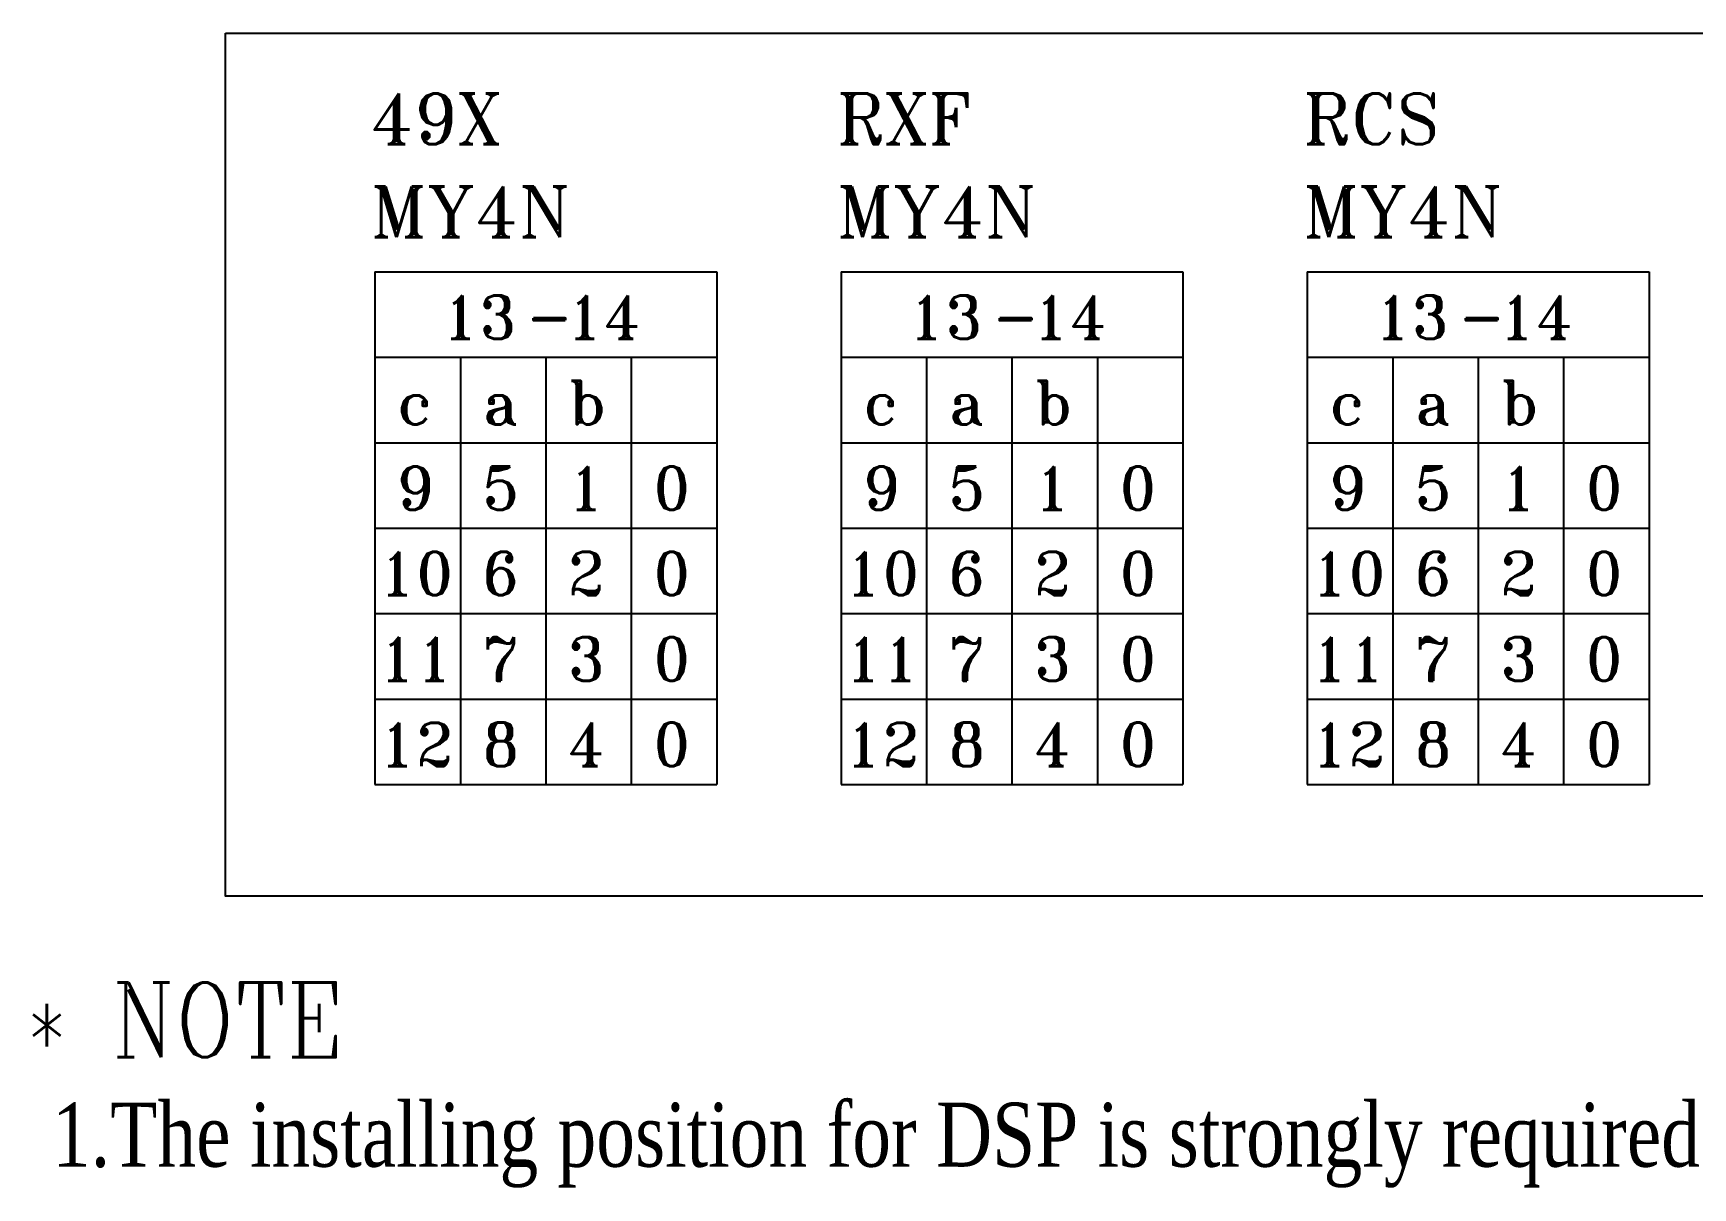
# Model space of a CAD drawing. Header units: millimetres. Extents: x 107 to 2900, y 85 to 3996.
# Drawn here: x 639.7 to 765.5, y 2038.6 to 2126.2 of the extents above; entities that cross this region are included whole.
import ezdxf

# ---------------------------------------------------------------- set-up
doc = ezdxf.new("R2010")
doc.units = ezdxf.units.MM
doc.styles.add('ROMANC', font='ROMANC.SHX', dxfattribs={"width": 0.85})
doc.styles.add('SS', font='batang.ttc', dxfattribs={"width": 0.8})
doc.styles.add('STYLE2', font='romant.shx')

msp = doc.modelspace()

# ---------------------------------------------------------------- linework, layer by layer
for p, q in [((665.561, 2108.098), (691.481, 2108.098)), ((665.561, 2108.098), (665.561, 2069.218)), ((691.481, 2108.098), (691.481, 2069.218)), ((700.907, 2108.098), (726.827, 2108.098)), ((700.907, 2108.098), (700.907, 2069.218)), ((726.827, 2108.098), (726.827, 2069.218)), ((736.252, 2108.098), (762.172, 2108.098)), ((736.252, 2108.098), (736.252, 2069.218)), ((762.172, 2108.098), (762.172, 2069.218)), ((665.561, 2101.618), (691.481, 2101.618)), ((672.041, 2101.618), (672.041, 2069.218)), ((678.521, 2101.618), (678.521, 2069.218)), ((685.001, 2101.618), (685.001, 2069.218)), ((700.907, 2101.618), (726.827, 2101.618)), ((707.387, 2101.618), (707.387, 2069.218)), ((713.867, 2101.618), (713.867, 2069.218)), ((720.347, 2101.618), (720.347, 2069.218)), ((736.252, 2101.618), (762.172, 2101.618)), ((742.732, 2101.618), (742.732, 2069.218)), ((749.212, 2101.618), (749.212, 2069.218)), ((755.692, 2101.618), (755.692, 2069.218)), ((665.561, 2095.138), (691.481, 2095.138)), ((700.907, 2095.138), (726.827, 2095.138)), ((736.252, 2095.138), (762.172, 2095.138)), ((665.561, 2088.658), (691.481, 2088.658)), ((700.907, 2088.658), (726.827, 2088.658)), ((736.252, 2088.658), (762.172, 2088.658)), ((665.561, 2082.178), (691.481, 2082.178)), ((700.907, 2082.178), (726.827, 2082.178)), ((736.252, 2082.178), (762.172, 2082.178)), ((665.561, 2075.698), (691.481, 2075.698)), ((700.907, 2075.698), (726.827, 2075.698)), ((736.252, 2075.698), (762.172, 2075.698)), ((665.561, 2069.218), (691.481, 2069.218)), ((700.907, 2069.218), (726.827, 2069.218)), ((736.252, 2069.218), (762.172, 2069.218))]:
    msp.add_line(p, q)
at = {"color": 3}
msp.add_lwpolyline([(654.239, 2126.198), (836.653, 2126.198), (836.653, 2060.747), (654.239, 2060.747)], close=True, dxfattribs=at)

# ---------------------------------------------------------------- texts
at = {"style": 'STYLE2'}
for s, p in [('49X', (665.219, 2117.781)), ('RXF', (700.564, 2117.781)), ('RCS', (735.909, 2117.781)), ('MY4N', (665.219, 2110.723)), ('MY4N', (700.564, 2110.723)), ('MY4N', (735.909, 2110.723))]:
    msp.add_text(s, height=3.8532, dxfattribs=at).set_placement(p)
at = {"color": 0, "style": 'STYLE2'}
for s, height, p in [('13', 3.2947, (670.64, 2103.012)), ('14', 3.2947, (680.074, 2103.012)), ('13', 3.2947, (705.985, 2103.012)), ('14', 3.2947, (715.42, 2103.012)), ('13', 3.2947, (741.331, 2103.012)), ('14', 3.2947, (750.765, 2103.012)), ('-', 3.295, (677.031, 2103.012)), ('-', 3.295, (712.376, 2103.012)), ('-', 3.295, (747.721, 2103.012)), ('b', 3.295, (680.176, 2096.532)), ('b', 3.295, (715.521, 2096.532)), ('b', 3.295, (750.866, 2096.532)), ('c', 3.295, (667.216, 2096.532)), ('a', 3.295, (673.696, 2096.532)), ('c', 3.295, (702.561, 2096.532)), ('a', 3.295, (709.041, 2096.532)), ('c', 3.295, (737.906, 2096.532)), ('a', 3.295, (744.386, 2096.532)), ('9', 3.295, (667.216, 2090.052)), ('5', 3.295, (673.696, 2090.052)), ('1', 3.295, (680.176, 2090.052)), ('0', 3.295, (686.656, 2090.052)), ('9', 3.295, (702.561, 2090.052)), ('5', 3.295, (709.041, 2090.052)), ('1', 3.295, (715.521, 2090.052)), ('0', 3.295, (722.001, 2090.052)), ('9', 3.295, (737.906, 2090.052)), ('5', 3.295, (744.386, 2090.052)), ('1', 3.295, (750.866, 2090.052)), ('0', 3.295, (757.346, 2090.052)), ('10', 3.2947, (665.86, 2083.572)), ('6', 3.295, (673.696, 2083.572)), ('2', 3.295, (680.176, 2083.572)), ('0', 3.295, (686.656, 2083.572)), ('10', 3.2947, (701.205, 2083.572)), ('6', 3.295, (709.041, 2083.572)), ('2', 3.295, (715.521, 2083.572)), ('0', 3.295, (722.001, 2083.572)), ('10', 3.2947, (736.55, 2083.572)), ('6', 3.295, (744.386, 2083.572)), ('2', 3.295, (750.866, 2083.572)), ('0', 3.295, (757.346, 2083.572)), ('11', 3.2947, (665.86, 2077.092)), ('7', 3.295, (673.696, 2077.092)), ('3', 3.295, (680.176, 2077.092)), ('0', 3.295, (686.656, 2077.092)), ('11', 3.2947, (701.205, 2077.092)), ('7', 3.295, (709.041, 2077.092)), ('3', 3.295, (715.521, 2077.092)), ('0', 3.295, (722.001, 2077.092)), ('11', 3.2947, (736.55, 2077.092)), ('7', 3.295, (744.386, 2077.092)), ('3', 3.295, (750.866, 2077.092)), ('0', 3.295, (757.346, 2077.092)), ('12', 3.2947, (665.86, 2070.612)), ('8', 3.295, (673.696, 2070.612)), ('4', 3.295, (680.176, 2070.612)), ('0', 3.295, (686.656, 2070.612)), ('12', 3.2947, (701.205, 2070.612)), ('8', 3.295, (709.041, 2070.612)), ('4', 3.295, (715.521, 2070.612)), ('0', 3.295, (722.001, 2070.612)), ('12', 3.2947, (736.55, 2070.612)), ('8', 3.295, (744.386, 2070.612)), ('4', 3.295, (750.866, 2070.612)), ('0', 3.295, (757.346, 2070.612))]:
    msp.add_text(s, height=height, dxfattribs=at).set_placement(p)
at = {"color": 7, "style": 'ROMANC', "width": 0.85}
msp.add_text('* NOTE', height=5.6712, dxfattribs=at).set_placement((639.035, 2048.531))
at = {"color": 0, "style": 'SS', "width": 0.8}
msp.add_text('1.The installing position for DSP is strongly required just like this diagram', height=4.86, dxfattribs=at).set_placement((641.083, 2040.231))

doc.saveas('drawing.dxf')
